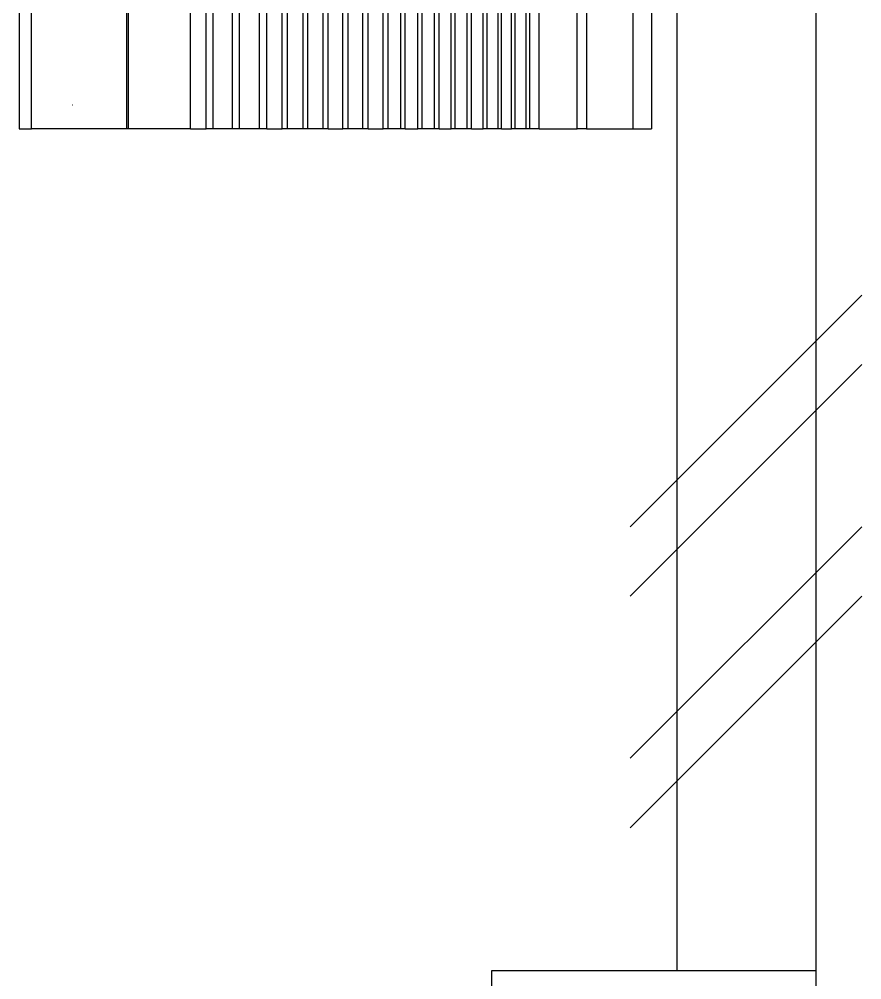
# Model space of a CAD drawing. Header units: millimetres. Extents: x 982 to 80582, y 687 to 58800.
# Drawn here: x 43082 to 43992, y 14823 to 15860 of the extents above; entities that cross this region are included whole.
import ezdxf

# ---------------------------------------------------------------- set-up
doc = ezdxf.new("R2010")
doc.units = ezdxf.units.MM
for name, color, linetype in [('A-COLUMN', 3, 'Continuous'), ('A-WALL', 1, 'Continuous'), ('A-WLH', 7, 'Continuous'), ('Edges', 7, 'Continuous')]:
    doc.layers.add(name, color=color, linetype=linetype)

# ---------------------------------------------------------------- blocks, each defined once
blk = doc.blocks.new('A$C49831240')
at = {"layer": 'A-WLH', "color": 8}
for p, q in [((250, 575), (0, 325)), ((250, 500), (0, 250)), ((250, 325), (0, 75)), ((250, 250), (0, 0))]:
    blk.add_line(p, q, dxfattribs=at)
blk = doc.blocks.new('air con')
at = {"layer": 'Edges'}
for p, q in [((71.402, 41.898), (152.402, 41.898)), ((152.402, 41.095), (152.402, 41.898)), ((71.402, 41.095), (152.402, 41.095)), ((152.402, 39.122), (152.402, 41.095)), ((71.402, 39.122), (152.402, 39.122)), ((152.402, 39.122), (152.402, 38.724)), ((152.402, 38.724), (71.402, 38.724)), ((152.402, 37.092), (152.402, 38.724)), ((152.402, 37.092), (71.402, 37.092)), ((152.402, 37.092), (152.402, 36.701)), ((152.402, 36.701), (71.402, 36.701)), ((152.402, 36.542), (71.402, 36.542)), ((152.402, 36.701), (152.402, 36.542)), ((152.402, 36.542), (152.402, 36.078)), ((152.402, 36.078), (71.402, 36.078)), ((152.402, 35.914), (71.402, 35.914)), ((152.402, 36.078), (152.402, 35.914)), ((152.402, 35.493), (152.402, 35.914)), ((152.402, 35.493), (71.402, 35.493)), ((152.402, 35.34), (71.402, 35.34)), ((152.402, 35.493), (152.402, 35.34)), ((152.402, 35.34), (152.402, 34.877)), ((152.402, 34.877), (71.402, 34.877)), ((152.402, 34.877), (152.402, 34.709)), ((152.402, 34.709), (71.402, 34.709)), ((152.402, 34.207), (152.402, 34.709)), ((152.402, 34.207), (71.402, 34.207)), ((152.402, 34.207), (152.402, 34.022)), ((152.402, 34.022), (71.402, 34.022)), ((152.402, 34.022), (152.402, 33.51)), ((152.402, 33.51), (71.402, 33.51)), ((152.402, 33.335), (71.402, 33.335)), ((152.402, 33.51), (152.402, 33.335)), ((152.402, 32.826), (152.402, 33.335)), ((152.402, 32.826), (71.402, 32.826)), ((152.402, 32.826), (152.402, 32.625)), ((152.402, 32.625), (71.402, 32.625)), ((152.402, 32.625), (152.402, 32.098)), ((152.402, 32.098), (71.402, 32.098)), ((152.402, 32.098), (152.402, 31.911)), ((152.402, 31.911), (71.402, 31.911)), ((152.402, 31.378), (152.402, 31.911)), ((152.402, 31.378), (71.402, 31.378)), ((152.402, 31.189), (71.402, 31.189)), ((152.402, 31.378), (152.402, 31.189)), ((152.402, 31.189), (152.402, 30.654)), ((152.402, 30.654), (71.402, 30.654)), ((152.402, 30.439), (71.402, 30.439)), ((152.402, 30.654), (152.402, 30.439)), ((152.402, 29.791), (152.402, 30.439)), ((152.402, 29.791), (71.402, 29.791)), ((152.402, 29.562), (71.402, 29.562)), ((152.402, 29.791), (152.402, 29.562)), ((152.402, 29.562), (152.402, 28.935)), ((152.402, 28.935), (71.402, 28.935)), ((152.402, 28.714), (71.402, 28.714)), ((152.402, 28.935), (152.402, 28.714)), ((152.402, 28.092), (152.402, 28.714)), ((152.402, 28.092), (71.402, 28.092)), ((152.402, 28.092), (152.402, 27.871)), ((152.402, 27.871), (71.402, 27.871)), ((152.402, 27.871), (152.402, 27.226)), ((152.402, 27.226), (71.402, 27.226)), ((152.402, 27.226), (152.402, 27.024)), ((152.402, 27.024), (71.402, 27.024)), ((152.402, 27.024), (152.402, 26.349)), ((152.402, 26.349), (71.402, 26.349)), ((152.402, 26.349), (152.402, 26.117)), ((152.402, 26.117), (71.402, 26.117)), ((152.402, 25.469), (152.402, 26.117)), ((152.402, 25.469), (71.402, 25.469)), ((152.402, 25.469), (152.402, 25.162)), ((152.402, 25.162), (71.402, 25.162)), ((152.402, 25.162), (152.402, 24.304)), ((152.402, 24.304), (71.402, 24.304)), ((152.402, 24.304), (152.402, 24.002)), ((152.402, 24.002), (71.402, 24.002)), ((152.402, 24.002), (152.402, 23.184)), ((152.402, 23.184), (71.402, 23.184)), ((152.402, 23.184), (152.402, 22.883)), ((152.402, 22.883), (71.402, 22.883)), ((152.402, 22.213), (152.402, 22.883)), ((152.402, 22.213), (71.402, 22.213)), ((152.402, 22.213), (152.402, 19.568)), ((152.402, 19.568), (71.402, 19.568)), ((152.402, 19.493), (71.402, 19.493)), ((152.402, 19.568), (152.402, 19.493)), ((152.402, 19.493), (152.402, 15.42)), ((151.402, 17.184), (151.402, 17.175)), ((152.402, 15.42), (146.468, 15.42)), ((152.402, 14.898), (152.402, 15.42)), ((71.402, 14.898), (152.402, 14.898))]:
    blk.add_line(p, q, dxfattribs=at)

msp = doc.modelspace()

# ---------------------------------------------------------------- linework, layer by layer
at = {"layer": 'A-COLUMN', "color": 8}
msp.add_lwpolyline([(43592.1, 14833.1), (43942.1, 14833.1), (43942.1, 14483.1), (43592.1, 14483.1)], close=True, dxfattribs=at)
at = {"layer": 'A-WALL', "color": 8}
for p, q in [((43792.1, 14833.1), (43792.1, 18833.1)), ((43942.1, 18833.1), (43942.1, 14833.1))]:
    msp.add_line(p, q, dxfattribs=at)

# ---------------------------------------------------------------- block references
at = {"xscale": 25.2884805851763, "yscale": 25.2884805851763, "zscale": 25.2884805851763, "rotation": 270}
msp.add_blockref('air con', (42705.1, 19596.1), dxfattribs=at)
at = {"layer": 'A-WLH', "color": 8}
msp.add_blockref('A$C49831240', (43741.5, 14987.3), dxfattribs=at)

doc.saveas('drawing.dxf')
